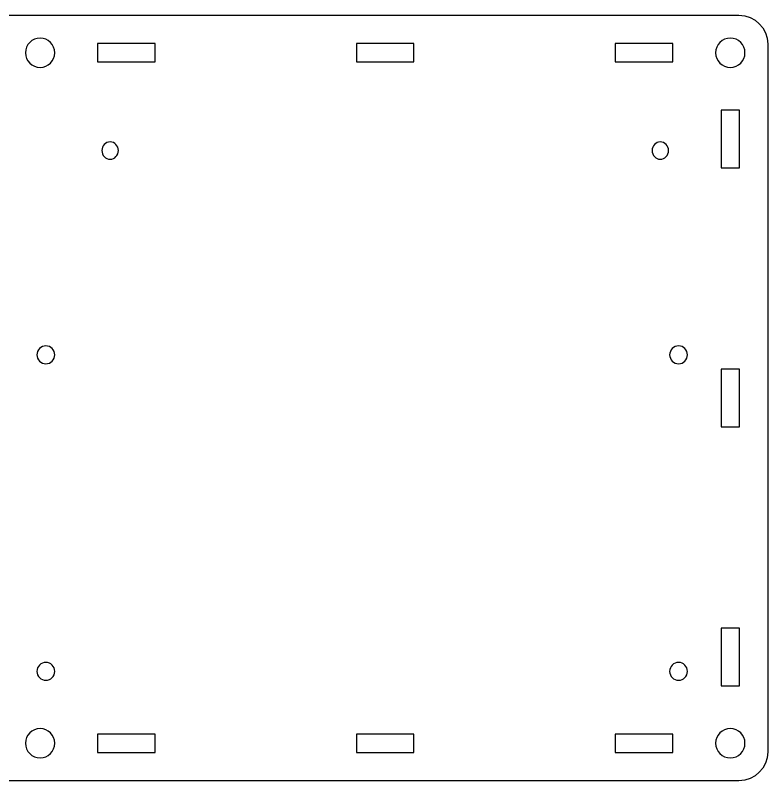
# Model space of a CAD drawing. Extents: x -1020 to 856, y -646 to 1108.
# Drawn here: x 450.7 to 581.5, y 835 to 968 of the extents above; entities that cross this region are included whole.
import ezdxf

# ---------------------------------------------------------------- set-up
doc = ezdxf.new("R2010")
doc.units = 0
doc.header["$MEASUREMENT"] = 0
doc.layers.add('LAYER_1', color=7, linetype='CONTINUOUS')

msp = doc.modelspace()

# ---------------------------------------------------------------- linework, layer by layer
at = {"layer": 'LAYER_1', "color": 250}
for points, knots in [([(581.5, 840), (581.5, 840), (581.5, 963), (581.5, 963), (581.5, 963), (581.5, 965.761), (579.261, 968), (576.5, 968), (576.5, 968), (576.5, 968), (333.5, 968), (333.5, 968), (333.5, 968), (330.739, 968), (328.5, 965.761), (328.5, 963), (328.5, 963), (328.5, 963), (328.5, 840), (328.5, 840), (328.5, 840), (328.5, 837.239), (330.739, 835), (333.5, 835), (333.5, 835), (333.5, 835), (576.5, 835), (576.5, 835), (576.5, 835), (579.261, 835), (581.5, 837.239), (581.5, 840)], [0, 0, 0, 0, 0.125, 0.125, 0.125, 0.125, 0.25, 0.25, 0.25, 0.25, 0.375, 0.375, 0.375, 0.375, 0.5, 0.5, 0.5, 0.5, 0.625, 0.625, 0.625, 0.625, 0.75, 0.75, 0.75, 0.75, 0.875, 0.875, 0.875, 0.875, 1, 1, 1, 1]), ([(455, 964.05), (456.4081, 964.05), (457.55, 962.9081), (457.55, 961.5), (457.55, 961.5), (457.55, 960.0919), (456.4081, 958.95), (455, 958.95), (455, 958.95), (453.5919, 958.95), (452.45, 960.0919), (452.45, 961.5), (452.45, 961.5), (452.45, 962.9081), (453.5919, 964.05), (455, 964.05)], [0, 0, 0, 0, 0.25, 0.25, 0.25, 0.25, 0.5, 0.5, 0.5, 0.5, 0.75, 0.75, 0.75, 0.75, 1, 1, 1, 1]), ([(465, 963.1), (465, 963.1), (475, 963.1), (475, 963.1), (475, 963.1), (475, 963.1), (475, 959.9), (475, 959.9), (475, 959.9), (475, 959.9), (465, 959.9), (465, 959.9), (465, 959.9), (465, 959.9), (465, 963.1), (465, 963.1)], [0, 0, 0, 0, 0.25, 0.25, 0.25, 0.25, 0.5, 0.5, 0.5, 0.5, 0.75, 0.75, 0.75, 0.75, 1, 1, 1, 1]), ([(510, 963.1), (510, 963.1), (520, 963.1), (520, 963.1), (520, 963.1), (520, 963.1), (520, 959.9), (520, 959.9), (520, 959.9), (520, 959.9), (510, 959.9), (510, 959.9), (510, 959.9), (510, 959.9), (510, 963.1), (510, 963.1)], [0, 0, 0, 0, 0.25, 0.25, 0.25, 0.25, 0.5, 0.5, 0.5, 0.5, 0.75, 0.75, 0.75, 0.75, 1, 1, 1, 1]), ([(555, 963.1), (555, 963.1), (565, 963.1), (565, 963.1), (565, 963.1), (565, 963.1), (565, 959.9), (565, 959.9), (565, 959.9), (565, 959.9), (555, 959.9), (555, 959.9), (555, 959.9), (555, 959.9), (555, 963.1), (555, 963.1)], [0, 0, 0, 0, 0.25, 0.25, 0.25, 0.25, 0.5, 0.5, 0.5, 0.5, 0.75, 0.75, 0.75, 0.75, 1, 1, 1, 1]), ([(575, 964.05), (576.4081, 964.05), (577.55, 962.9081), (577.55, 961.5), (577.55, 961.5), (577.55, 960.0919), (576.4081, 958.95), (575, 958.95), (575, 958.95), (573.5919, 958.95), (572.45, 960.0919), (572.45, 961.5), (572.45, 961.5), (572.45, 962.9081), (573.5919, 964.05), (575, 964.05)], [0, 0, 0, 0, 0.25, 0.25, 0.25, 0.25, 0.5, 0.5, 0.5, 0.5, 0.75, 0.75, 0.75, 0.75, 1, 1, 1, 1]), ([(573.4, 941.5), (573.4, 941.5), (573.4, 951.5), (573.4, 951.5), (573.4, 951.5), (573.4, 951.5), (576.6, 951.5), (576.6, 951.5), (576.6, 951.5), (576.6, 951.5), (576.6, 941.5), (576.6, 941.5), (576.6, 941.5), (576.6, 941.5), (573.4, 941.5), (573.4, 941.5)], [0, 0, 0, 0, 0.25, 0.25, 0.25, 0.25, 0.5, 0.5, 0.5, 0.5, 0.75, 0.75, 0.75, 0.75, 1, 1, 1, 1]), ([(465.739, 944.5), (465.739, 945.3282), (466.3815, 946), (467.1738, 946), (467.1738, 946), (467.966, 946), (468.6085, 945.3282), (468.6085, 944.5), (468.6085, 944.5), (468.6085, 943.6717), (467.966, 943), (467.1738, 943), (467.1738, 943), (466.3815, 943), (465.739, 943.6717), (465.739, 944.5)], [0, 0, 0, 0, 0.25, 0.25, 0.25, 0.25, 0.5, 0.5, 0.5, 0.5, 0.75, 0.75, 0.75, 0.75, 1, 1, 1, 1]), ([(561.3911, 944.5), (561.3911, 945.3282), (562.0337, 946), (562.826, 946), (562.826, 946), (563.6182, 946), (564.2607, 945.3282), (564.2607, 944.5), (564.2607, 944.5), (564.2607, 943.6717), (563.6182, 943), (562.826, 943), (562.826, 943), (562.0337, 943), (561.3911, 943.6717), (561.3911, 944.5)], [0, 0, 0, 0, 0.25, 0.25, 0.25, 0.25, 0.5, 0.5, 0.5, 0.5, 0.75, 0.75, 0.75, 0.75, 1, 1, 1, 1]), ([(454.45, 909), (454.45, 909.8559), (455.1441, 910.55), (456, 910.55), (456, 910.55), (456.8559, 910.55), (457.55, 909.8559), (457.55, 909), (457.55, 909), (457.55, 908.1441), (456.8559, 907.45), (456, 907.45), (456, 907.45), (455.1441, 907.45), (454.45, 908.1441), (454.45, 909)], [0, 0, 0, 0, 0.25, 0.25, 0.25, 0.25, 0.5, 0.5, 0.5, 0.5, 0.75, 0.75, 0.75, 0.75, 1, 1, 1, 1]), ([(564.45, 909), (564.45, 909.8559), (565.1441, 910.55), (566, 910.55), (566, 910.55), (566.8559, 910.55), (567.55, 909.8559), (567.55, 909), (567.55, 909), (567.55, 908.1441), (566.8559, 907.45), (566, 907.45), (566, 907.45), (565.1441, 907.45), (564.45, 908.1441), (564.45, 909)], [0, 0, 0, 0, 0.25, 0.25, 0.25, 0.25, 0.5, 0.5, 0.5, 0.5, 0.75, 0.75, 0.75, 0.75, 1, 1, 1, 1]), ([(573.4, 896.5), (573.4, 896.5), (573.4, 906.5), (573.4, 906.5), (573.4, 906.5), (573.4, 906.5), (576.6, 906.5), (576.6, 906.5), (576.6, 906.5), (576.6, 906.5), (576.6, 896.5), (576.6, 896.5), (576.6, 896.5), (576.6, 896.5), (573.4, 896.5), (573.4, 896.5)], [0, 0, 0, 0, 0.25, 0.25, 0.25, 0.25, 0.5, 0.5, 0.5, 0.5, 0.75, 0.75, 0.75, 0.75, 1, 1, 1, 1]), ([(573.4, 851.5), (573.4, 851.5), (573.4, 861.5), (573.4, 861.5), (573.4, 861.5), (573.4, 861.5), (576.6, 861.5), (576.6, 861.5), (576.6, 861.5), (576.6, 861.5), (576.6, 851.5), (576.6, 851.5), (576.6, 851.5), (576.6, 851.5), (573.4, 851.5), (573.4, 851.5)], [0, 0, 0, 0, 0.25, 0.25, 0.25, 0.25, 0.5, 0.5, 0.5, 0.5, 0.75, 0.75, 0.75, 0.75, 1, 1, 1, 1]), ([(454.45, 854), (454.45, 854.8559), (455.1441, 855.55), (456, 855.55), (456, 855.55), (456.8559, 855.55), (457.55, 854.8559), (457.55, 854), (457.55, 854), (457.55, 853.1441), (456.8559, 852.45), (456, 852.45), (456, 852.45), (455.1441, 852.45), (454.45, 853.1441), (454.45, 854)], [0, 0, 0, 0, 0.25, 0.25, 0.25, 0.25, 0.5, 0.5, 0.5, 0.5, 0.75, 0.75, 0.75, 0.75, 1, 1, 1, 1]), ([(564.45, 854), (564.45, 854.8559), (565.1441, 855.55), (566, 855.55), (566, 855.55), (566.8559, 855.55), (567.55, 854.8559), (567.55, 854), (567.55, 854), (567.55, 853.1441), (566.8559, 852.45), (566, 852.45), (566, 852.45), (565.1441, 852.45), (564.45, 853.1441), (564.45, 854)], [0, 0, 0, 0, 0.25, 0.25, 0.25, 0.25, 0.5, 0.5, 0.5, 0.5, 0.75, 0.75, 0.75, 0.75, 1, 1, 1, 1]), ([(455, 844.05), (456.4081, 844.05), (457.55, 842.9081), (457.55, 841.5), (457.55, 841.5), (457.55, 840.0919), (456.4081, 838.95), (455, 838.95), (455, 838.95), (453.5919, 838.95), (452.45, 840.0919), (452.45, 841.5), (452.45, 841.5), (452.45, 842.9081), (453.5919, 844.05), (455, 844.05)], [0, 0, 0, 0, 0.25, 0.25, 0.25, 0.25, 0.5, 0.5, 0.5, 0.5, 0.75, 0.75, 0.75, 0.75, 1, 1, 1, 1]), ([(575, 844.05), (576.4081, 844.05), (577.55, 842.9081), (577.55, 841.5), (577.55, 841.5), (577.55, 840.0919), (576.4081, 838.95), (575, 838.95), (575, 838.95), (573.5919, 838.95), (572.45, 840.0919), (572.45, 841.5), (572.45, 841.5), (572.45, 842.9081), (573.5919, 844.05), (575, 844.05)], [0, 0, 0, 0, 0.25, 0.25, 0.25, 0.25, 0.5, 0.5, 0.5, 0.5, 0.75, 0.75, 0.75, 0.75, 1, 1, 1, 1]), ([(465, 843.1), (465, 843.1), (475, 843.1), (475, 843.1), (475, 843.1), (475, 843.1), (475, 839.9), (475, 839.9), (475, 839.9), (475, 839.9), (465, 839.9), (465, 839.9), (465, 839.9), (465, 839.9), (465, 843.1), (465, 843.1)], [0, 0, 0, 0, 0.25, 0.25, 0.25, 0.25, 0.5, 0.5, 0.5, 0.5, 0.75, 0.75, 0.75, 0.75, 1, 1, 1, 1]), ([(510, 843.1), (510, 843.1), (520, 843.1), (520, 843.1), (520, 843.1), (520, 843.1), (520, 839.9), (520, 839.9), (520, 839.9), (520, 839.9), (510, 839.9), (510, 839.9), (510, 839.9), (510, 839.9), (510, 843.1), (510, 843.1)], [0, 0, 0, 0, 0.25, 0.25, 0.25, 0.25, 0.5, 0.5, 0.5, 0.5, 0.75, 0.75, 0.75, 0.75, 1, 1, 1, 1]), ([(555, 843.1), (555, 843.1), (565, 843.1), (565, 843.1), (565, 843.1), (565, 843.1), (565, 839.9), (565, 839.9), (565, 839.9), (565, 839.9), (555, 839.9), (555, 839.9), (555, 839.9), (555, 839.9), (555, 843.1), (555, 843.1)], [0, 0, 0, 0, 0.25, 0.25, 0.25, 0.25, 0.5, 0.5, 0.5, 0.5, 0.75, 0.75, 0.75, 0.75, 1, 1, 1, 1])]:
    msp.add_open_spline(points, degree=3, knots=knots, dxfattribs=at)

doc.saveas('drawing.dxf')
